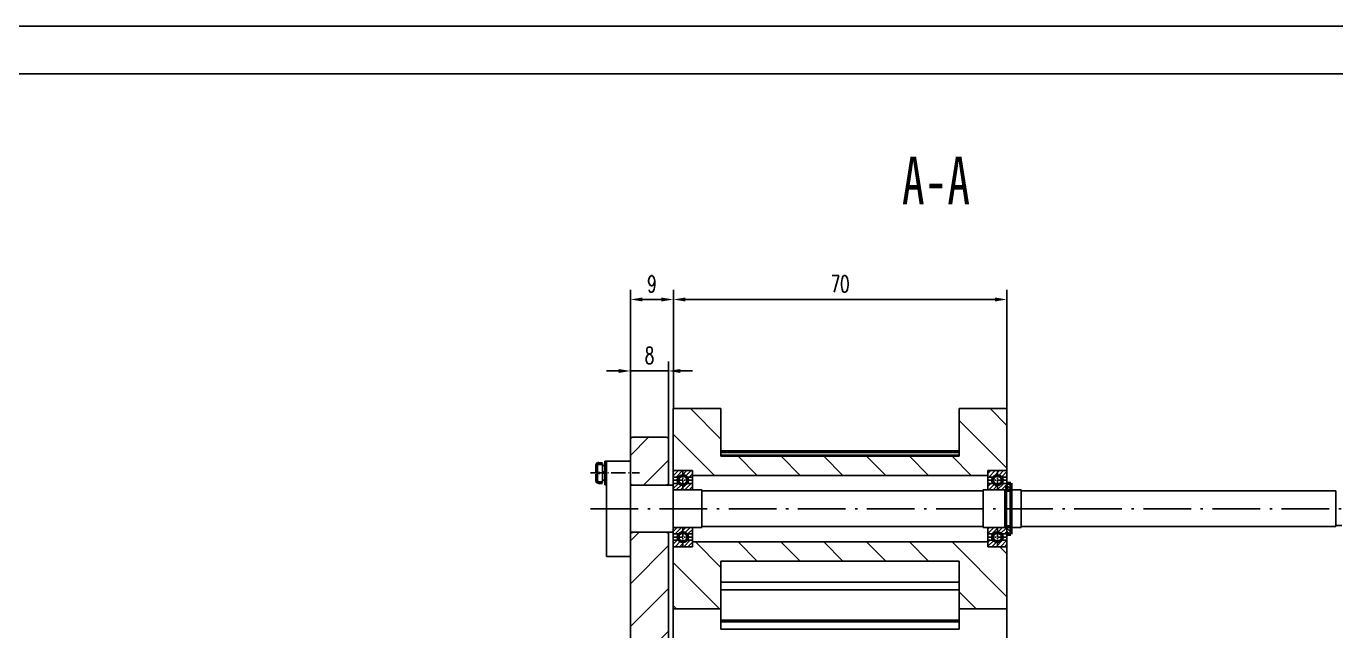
# Model space of a CAD drawing. Header units: millimetres. Extents: x -617 to 224, y -992 to -398.
# Drawn here: x -189 to 85.8, y -524.9 to -398 of the extents above; entities that cross this region are included whole.
import ezdxf

# ---------------------------------------------------------------- set-up
doc = ezdxf.new("R2010")
doc.units = ezdxf.units.MM
doc.header["$LTSCALE"] = 10
doc.linetypes.add('CENTER', pattern=[1.45, 1, -0.2, 0.05, -0.2])
doc.layers.add('1轮廓实线层', color=7, linetype='Continuous', lineweight=50)
for name, color, linetype in [('3中心线层', 1, 'CENTER'), ('5剖面线层', 2, 'Continuous'), ('6文字层', 7, 'Continuous'), ('7标注层', 4, 'Continuous')]:
    doc.layers.add(name, color=color, linetype=linetype)
doc.styles.add('SLDTEXTSTYLE3', font='TXT', dxfattribs={"width": 0.7})
doc.styles.add('TH_GBDIM', font='romans.shx', dxfattribs={"width": 0.65, "bigfont": 'gbcbig.shx'})
doc.dimstyles.new('TH_GBDIM', dxfattribs={"dimtxt": 3.5, "dimasz": 2.5, "dimexe": 2, "dimexo": 0, "dimgap": 1.5, "dimtad": 1, "dimdsep": 46, "dimtxsty": 'TH_GBDIM', "dimcen": 2.5, "dimclrd": 130, "dimclre": 130, "dimclrt": 3, "dimazin": 2, "dimtfac": 0.714286, "dimtmove": 0, "dimatfit": 3, "dimfxl": 1, "dimtolj": 1, "dimtzin": 0, "dimlwd": -1, "dimlwe": -1, "dimarcsym": 0})
pattern_1 = [(45, (-904.1336, -1428.784), (-4.490128, 4.490128), [])]
pattern_2 = [(135, (-904.1336, -1428.784), (-4.490128, -4.490128), [])]

# ---------------------------------------------------------------- blocks, each defined once
blk = doc.blocks.new('*D9')
at = {"layer": '7标注层', "color": 130, "ltscale": 0.3, "transparency": 16777216}
for p, q in [((-53.21, -478.27), (-53.21, -453.37)), ((16.79, -478.27), (16.79, -453.37)), ((-50.71, -455.37), (14.29, -455.37))]:
    blk.add_line(p, q, dxfattribs=at)
for points in [[(-50.71, -454.96), (-50.71, -455.79), (-53.21, -455.37)], [(14.29, -454.96), (14.29, -455.79), (16.79, -455.37)]]:
    blk.add_solid(points, dxfattribs=at)
at = {"layer": 'Defpoints', "color": 0, "ltscale": 0.3, "transparency": 16777216}
for p in [(16.79, -455.37), (-53.21, -478.27), (16.79, -478.27)]:
    blk.add_point(p, dxfattribs=at)
at = {"layer": '7标注层', "color": 3, "ltscale": 0.3, "transparency": 16777216, "insert": (-18.21, -452.12), "char_height": 3.5, "attachment_point": 5, "style": 'TH_GBDIM'}
blk.add_mtext('\\A1;70', dxfattribs=at)
blk = doc.blocks.new('*D10')
at = {"layer": '7标注层', "color": 130, "ltscale": 0.3, "transparency": 16777216}
for p, q in [((-62.21, -485.13), (-62.21, -468.37)), ((-54.21, -485.7), (-54.21, -468.37)), ((-64.71, -470.37), (-67.21, -470.37)), ((-54.21, -470.37), (-62.21, -470.37)), ((-51.71, -470.37), (-49.21, -470.37))]:
    blk.add_line(p, q, dxfattribs=at)
for points in [[(-64.71, -469.96), (-64.71, -470.79), (-62.21, -470.37)], [(-51.71, -469.96), (-51.71, -470.79), (-54.21, -470.37)]]:
    blk.add_solid(points, dxfattribs=at)
at = {"layer": 'Defpoints', "color": 0, "ltscale": 0.3, "transparency": 16777216}
for p in [(-62.21, -470.37), (-62.21, -485.13), (-54.21, -485.7)]:
    blk.add_point(p, dxfattribs=at)
at = {"layer": '7标注层', "color": 3, "ltscale": 0.3, "transparency": 16777216, "insert": (-58.21, -467.12), "char_height": 3.5, "attachment_point": 5, "style": 'TH_GBDIM'}
blk.add_mtext('\\A1;8', dxfattribs=at)
blk = doc.blocks.new('*D11')
at = {"layer": '7标注层', "color": 130, "ltscale": 0.3, "transparency": 16777216}
for p, q in [((-62.21, -468.37), (-62.21, -453.37)), ((-53.21, -465.96), (-53.21, -453.37)), ((-59.71, -455.37), (-55.71, -455.37))]:
    blk.add_line(p, q, dxfattribs=at)
for points in [[(-59.71, -454.96), (-59.71, -455.79), (-62.21, -455.37)], [(-55.71, -454.96), (-55.71, -455.79), (-53.21, -455.37)]]:
    blk.add_solid(points, dxfattribs=at)
at = {"layer": 'Defpoints', "color": 0, "ltscale": 0.3, "transparency": 16777216}
for p in [(-53.21, -455.37), (-53.21, -465.96), (-62.21, -468.37)]:
    blk.add_point(p, dxfattribs=at)
at = {"layer": '7标注层', "color": 3, "ltscale": 0.3, "transparency": 16777216, "insert": (-57.71, -452.12), "char_height": 3.5, "attachment_point": 5, "style": 'TH_GBDIM'}
blk.add_mtext('\\A1;9', dxfattribs=at)

msp = doc.modelspace()

# ---------------------------------------------------------------- hatches: boundary and pattern name
at = {"layer": '5剖面线层', "linetype": 'Continuous', "lineweight": 18}
h = msp.add_hatch(dxfattribs=at)
h.set_pattern_fill('ANSI31', color=256, scale=2, angle=90, style=0)
h.set_pattern_definition(pattern_2)
h.paths.add_polyline_path([(12.789, -492.289), (12.789, -491.286), (16.789, -491.286), (16.789, -478.271), (6.789, -478.271), (6.789, -488.279), (-43.211, -488.279), (-43.211, -478.271), (-53.211, -478.271), (-53.211, -491.286), (-49.211, -491.286), (-49.211, -492.289)], flags=0)
h = msp.add_hatch(dxfattribs=at)
h.set_pattern_fill('ANSI31', color=256, scale=2, style=0)
h.set_pattern_definition(pattern_1)
edge = h.paths.add_edge_path(flags=0)
edge.add_line((-61.711, -494.3), (-54.711, -494.3))
edge.add_spline(control_points=[(-54.711, -494.3), (-54.709, -494.3), (-54.708, -494.3), (-54.707, -494.3), (-54.651, -494.299), (-54.595, -494.289), (-54.543, -494.27), (-54.49, -494.252), (-54.441, -494.224), (-54.397, -494.189), (-54.354, -494.153), (-54.316, -494.11), (-54.287, -494.063), (-54.268, -494.033), (-54.253, -494.001), (-54.241, -493.969), (-54.222, -493.915), (-54.211, -493.858), (-54.211, -493.801), (-54.211, -493.8), (-54.211, -493.798), (-54.211, -493.796)], knot_values=[0.002527, 0.002527, 0.002527, 0.002527, 0.0025307, 0.0025307, 0.0025307, 0.0026975, 0.0026975, 0.0026975, 0.0028642, 0.0028642, 0.0028642, 0.0030317, 0.0030317, 0.0030317, 0.0031357, 0.0031357, 0.0031357, 0.0033056, 0.0033056, 0.0033056, 0.0033105, 0.0033105, 0.0033105, 0.0033105], weights=[1, 1, 1, 1, 1, 1, 1, 1, 1, 1, 1, 1, 1, 1, 1, 1, 1, 1, 1, 1, 1, 1], degree=3, periodic=0)
edge.add_line((-54.211, -493.796), (-54.211, -484.775))
edge.add_spline(control_points=[(-54.211, -484.775), (-54.211, -484.732), (-54.216, -484.688), (-54.228, -484.645), (-54.242, -484.591), (-54.266, -484.539), (-54.298, -484.493), (-54.33, -484.446), (-54.37, -484.405), (-54.415, -484.372), (-54.443, -484.351), (-54.474, -484.333), (-54.506, -484.319), (-54.557, -484.296), (-54.612, -484.281), (-54.668, -484.277), (-54.682, -484.275), (-54.696, -484.275), (-54.711, -484.275)], knot_values=[0.0025562, 0.0025562, 0.0025562, 0.0025562, 0.0026869, 0.0026869, 0.0026869, 0.0028551, 0.0028551, 0.0028551, 0.0030232, 0.0030232, 0.0030232, 0.0031275, 0.0031275, 0.0031275, 0.0032953, 0.0032953, 0.0032953, 0.0033376, 0.0033376, 0.0033376, 0.0033376], weights=[1, 1, 1, 1, 1, 1, 1, 1, 1, 1, 1, 1, 1, 1, 1, 1, 1, 1, 1], degree=3, periodic=0)
edge.add_line((-54.711, -484.275), (-61.711, -484.275))
edge.add_spline(control_points=[(-61.711, -484.275), (-61.719, -484.275), (-61.727, -484.275), (-61.735, -484.275), (-61.791, -484.278), (-61.847, -484.29), (-61.899, -484.311), (-61.95, -484.332), (-61.999, -484.363), (-62.041, -484.4), (-62.068, -484.423), (-62.091, -484.449), (-62.112, -484.477), (-62.146, -484.522), (-62.172, -484.573), (-62.188, -484.627), (-62.203, -484.675), (-62.211, -484.725), (-62.211, -484.775)], knot_values=[0.0026641, 0.0026641, 0.0026641, 0.0026641, 0.002688, 0.002688, 0.002688, 0.0028558, 0.0028558, 0.0028558, 0.0030235, 0.0030235, 0.0030235, 0.0031275, 0.0031275, 0.0031275, 0.0032956, 0.0032956, 0.0032956, 0.0034455, 0.0034455, 0.0034455, 0.0034455], weights=[1, 1, 1, 1, 1, 1, 1, 1, 1, 1, 1, 1, 1, 1, 1, 1, 1, 1, 1], degree=3, periodic=0)
edge.add_line((-62.211, -484.775), (-62.211, -493.796))
edge.add_spline(control_points=[(-62.211, -493.796), (-62.211, -493.819), (-62.209, -493.842), (-62.206, -493.864), (-62.201, -493.9), (-62.193, -493.935), (-62.18, -493.969), (-62.161, -494.022), (-62.133, -494.072), (-62.097, -494.116), (-62.061, -494.159), (-62.018, -494.198), (-61.97, -494.227), (-61.922, -494.256), (-61.868, -494.277), (-61.813, -494.289), (-61.78, -494.296), (-61.745, -494.3), (-61.711, -494.3)], knot_values=[0.0029616, 0.0029616, 0.0029616, 0.0029616, 0.0030293, 0.0030293, 0.0030293, 0.0031359, 0.0031359, 0.0031359, 0.003305, 0.003305, 0.003305, 0.0034742, 0.0034742, 0.0034742, 0.0036425, 0.0036425, 0.0036425, 0.0037454, 0.0037454, 0.0037454, 0.0037454], weights=[1, 1, 1, 1, 1, 1, 1, 1, 1, 1, 1, 1, 1, 1, 1, 1, 1, 1, 1], degree=3, periodic=0)
at = {"layer": '5剖面线层', "ltscale": 0.3}
h = msp.add_hatch(dxfattribs=at)
h.set_pattern_fill('ANSI31', color=256, scale=0.2)
h.paths.add_polyline_path([(-51.211, -491.286), (-53.011, -491.286), (-53.104, -491.286, 0.2774605), (-53.211, -491.462), (-53.211, -491.462), (-53.211, -491.486), (-53.211, -492.624), (-51.956, -492.624, -0.2139012), (-51.211, -492.29)])
h.paths.add_polyline_path([(-49.211, -491.486), (-49.211, -491.462, 0.2774605), (-49.317, -491.286), (-51.211, -491.286), (-51.211, -492.29, -0.2139012), (-50.465, -492.624), (-49.211, -492.624)])
h = msp.add_hatch(dxfattribs=at)
h.set_pattern_fill('ANSI31', color=256, scale=0.2)
h.paths.add_polyline_path([(14.789, -491.286), (16.589, -491.286), (16.683, -491.286, -0.2774605), (16.789, -491.462), (16.789, -491.462), (16.789, -491.486), (16.789, -492.624), (15.535, -492.624, 0.2139012), (14.789, -492.29)])
h.paths.add_polyline_path([(12.789, -491.486), (12.789, -491.462, -0.2774605), (12.896, -491.286), (14.789, -491.286), (14.789, -492.29, 0.2139012), (14.044, -492.624), (12.789, -492.624)])
h = msp.add_hatch(dxfattribs=at)
h.set_pattern_fill('ANSI31', color=256, scale=0.2)
edge = h.paths.add_edge_path()
edge.add_arc((-51.211, -493.288), 0.998, 222.63176, 270, ccw=False)
edge.add_line((-51.945, -493.964), (-53.211, -493.964))
edge.add_line((-53.211, -493.964), (-53.211, -495.107))
edge.add_spline(control_points=[(-53.211, -495.107), (-53.21, -495.122), (-53.207, -495.16), (-53.183, -495.216), (-53.138, -495.268), (-53.086, -495.297), (-53.042, -495.308), (-53.02, -495.309), (-53.011, -495.309)], knot_values=[0, 0, 0, 0, 0.1430729, 0.3580557, 0.5713396, 0.7846909, 0.9136933, 1, 1, 1, 1], degree=3, periodic=0)
edge.add_line((-53.011, -495.309), (-51.211, -495.309))
edge.add_line((-51.211, -495.309), (-51.211, -494.286))
edge = h.paths.add_edge_path()
edge.add_line((-49.211, -493.964), (-50.476, -493.964))
edge.add_arc((-51.211, -493.288), 0.998, 270, 317.36824, ccw=False)
edge.add_line((-51.211, -494.286), (-51.211, -495.309))
edge.add_line((-51.211, -495.309), (-49.411, -495.309))
edge.add_spline(control_points=[(-49.411, -495.309), (-49.41, -495.309), (-49.388, -495.309), (-49.351, -495.303), (-49.297, -495.277), (-49.252, -495.236), (-49.217, -495.175), (-49.213, -495.13), (-49.211, -495.107)], knot_values=[0, 0, 0, 0, 0.003553, 0.2147611, 0.3509985, 0.567768, 0.7857784, 1, 1, 1, 1], degree=3, periodic=0)
edge.add_line((-49.211, -495.107), (-49.211, -493.964))
h = msp.add_hatch(dxfattribs=at)
h.set_pattern_fill('ANSI31', color=256, scale=0.2)
edge = h.paths.add_edge_path()
edge.add_arc((14.789, -493.288), 0.998, 270, 317.36824)
edge.add_line((15.524, -493.964), (16.789, -493.964))
edge.add_line((16.789, -493.964), (16.789, -495.107))
edge.add_spline(control_points=[(16.789, -495.107), (16.788, -495.122), (16.786, -495.16), (16.762, -495.216), (16.717, -495.268), (16.665, -495.297), (16.621, -495.308), (16.598, -495.309), (16.589, -495.309)], knot_values=[0, 0, 0, 0, 0.1430729, 0.3580557, 0.5713396, 0.7846909, 0.9136933, 1, 1, 1, 1], degree=3, periodic=0)
edge.add_line((16.589, -495.309), (14.789, -495.309))
edge.add_line((14.789, -495.309), (14.789, -494.286))
edge = h.paths.add_edge_path()
edge.add_line((12.789, -493.964), (14.055, -493.964))
edge.add_arc((14.789, -493.288), 0.998, 222.63176, 270)
edge.add_line((14.789, -494.286), (14.789, -495.309))
edge.add_line((14.789, -495.309), (12.989, -495.309))
edge.add_spline(control_points=[(12.989, -495.309), (12.989, -495.309), (12.966, -495.309), (12.929, -495.303), (12.876, -495.277), (12.83, -495.236), (12.796, -495.175), (12.792, -495.13), (12.789, -495.107)], knot_values=[0, 0, 0, 0, 0.003553, 0.2147611, 0.3509985, 0.567768, 0.7857784, 1, 1, 1, 1], degree=3, periodic=0)
edge.add_line((12.789, -495.107), (12.789, -493.964))
at = {"layer": '5剖面线层'}
h = msp.add_hatch(dxfattribs=at)
h.set_pattern_fill('ANSI31', color=256, scale=0.1341176, angle=90)
h.paths.add_polyline_path([(17.587, -495.462), (17.587, -493.929), (16.789, -493.929), (16.789, -495.462)])
h.paths.add_polyline_path([(17.587, -504.596), (17.587, -503.062), (16.789, -503.062), (16.789, -504.596)])
at = {"layer": '5剖面线层', "linetype": 'Continuous', "lineweight": 18}
h = msp.add_hatch(dxfattribs=at)
h.set_pattern_fill('ANSI31', color=256, scale=2, style=0)
h.set_pattern_definition(pattern_1)
edge = h.paths.add_edge_path(flags=0)
edge.add_line((-61.711, -586.3), (-54.711, -586.3))
edge.add_spline(control_points=[(-54.711, -586.3), (-54.709, -586.3), (-54.708, -586.3), (-54.707, -586.3), (-54.651, -586.299), (-54.595, -586.289), (-54.543, -586.27), (-54.49, -586.252), (-54.441, -586.224), (-54.397, -586.189), (-54.354, -586.153), (-54.316, -586.11), (-54.287, -586.063), (-54.268, -586.033), (-54.253, -586.001), (-54.241, -585.969), (-54.222, -585.915), (-54.211, -585.858), (-54.211, -585.801), (-54.211, -585.8), (-54.211, -585.798), (-54.211, -585.796)], knot_values=[0.002527, 0.002527, 0.002527, 0.002527, 0.0025307, 0.0025307, 0.0025307, 0.0026975, 0.0026975, 0.0026975, 0.0028642, 0.0028642, 0.0028642, 0.0030317, 0.0030317, 0.0030317, 0.0031357, 0.0031357, 0.0031357, 0.0033056, 0.0033056, 0.0033056, 0.0033105, 0.0033105, 0.0033105, 0.0033105], weights=[1, 1, 1, 1, 1, 1, 1, 1, 1, 1, 1, 1, 1, 1, 1, 1, 1, 1, 1, 1, 1, 1], degree=3, periodic=0)
edge.add_line((-54.211, -585.796), (-54.211, -504.728))
edge.add_spline(control_points=[(-54.211, -504.728), (-54.211, -504.714), (-54.211, -504.7), (-54.212, -504.686), (-54.217, -504.629), (-54.232, -504.573), (-54.255, -504.521), (-54.278, -504.47), (-54.311, -504.421), (-54.35, -504.38), (-54.388, -504.339), (-54.435, -504.304), (-54.485, -504.279), (-54.517, -504.263), (-54.55, -504.25), (-54.584, -504.241), (-54.625, -504.23), (-54.668, -504.225), (-54.711, -504.225)], knot_values=[0.0024797, 0.0024797, 0.0024797, 0.0024797, 0.002522, 0.002522, 0.002522, 0.0026919, 0.0026919, 0.0026919, 0.0028619, 0.0028619, 0.0028619, 0.0030311, 0.0030311, 0.0030311, 0.0031362, 0.0031362, 0.0031362, 0.0032636, 0.0032636, 0.0032636, 0.0032636], weights=[1, 1, 1, 1, 1, 1, 1, 1, 1, 1, 1, 1, 1, 1, 1, 1, 1, 1, 1], degree=3, periodic=0)
edge.add_line((-54.711, -504.225), (-61.711, -504.225))
edge.add_spline(control_points=[(-61.711, -504.225), (-61.731, -504.225), (-61.752, -504.226), (-61.772, -504.229), (-61.827, -504.236), (-61.882, -504.252), (-61.932, -504.277), (-61.962, -504.292), (-61.992, -504.31), (-62.019, -504.332), (-62.063, -504.366), (-62.102, -504.409), (-62.132, -504.457), (-62.162, -504.505), (-62.184, -504.558), (-62.197, -504.613), (-62.206, -504.651), (-62.211, -504.689), (-62.211, -504.728)], knot_values=[0.0028061, 0.0028061, 0.0028061, 0.0028061, 0.0028674, 0.0028674, 0.0028674, 0.003034, 0.003034, 0.003034, 0.0031357, 0.0031357, 0.0031357, 0.0033047, 0.0033047, 0.0033047, 0.0034737, 0.0034737, 0.0034737, 0.0035897, 0.0035897, 0.0035897, 0.0035897], weights=[1, 1, 1, 1, 1, 1, 1, 1, 1, 1, 1, 1, 1, 1, 1, 1, 1, 1, 1], degree=3, periodic=0)
edge.add_line((-62.211, -504.728), (-62.211, -585.796))
edge.add_spline(control_points=[(-62.211, -585.796), (-62.211, -585.819), (-62.209, -585.842), (-62.206, -585.864), (-62.201, -585.9), (-62.193, -585.935), (-62.18, -585.969), (-62.161, -586.022), (-62.133, -586.072), (-62.097, -586.116), (-62.061, -586.159), (-62.018, -586.198), (-61.97, -586.227), (-61.922, -586.256), (-61.868, -586.277), (-61.813, -586.289), (-61.78, -586.296), (-61.745, -586.3), (-61.711, -586.3)], knot_values=[0.0029616, 0.0029616, 0.0029616, 0.0029616, 0.0030293, 0.0030293, 0.0030293, 0.0031359, 0.0031359, 0.0031359, 0.003305, 0.003305, 0.003305, 0.0034742, 0.0034742, 0.0034742, 0.0036425, 0.0036425, 0.0036425, 0.0037454, 0.0037454, 0.0037454, 0.0037454], weights=[1, 1, 1, 1, 1, 1, 1, 1, 1, 1, 1, 1, 1, 1, 1, 1, 1, 1, 1], degree=3, periodic=0)
at = {"layer": '5剖面线层', "ltscale": 0.3}
h = msp.add_hatch(dxfattribs=at)
h.set_pattern_fill('ANSI31', color=256, scale=0.2)
edge = h.paths.add_edge_path()
edge.add_arc((-51.211, -505.237), 0.998, 90, 137.36824)
edge.add_line((-51.945, -504.561), (-53.211, -504.561))
edge.add_line((-53.211, -504.561), (-53.211, -503.418))
edge.add_spline(control_points=[(-53.211, -503.418), (-53.21, -503.403), (-53.207, -503.365), (-53.183, -503.308), (-53.138, -503.257), (-53.086, -503.228), (-53.042, -503.217), (-53.02, -503.216), (-53.011, -503.215)], knot_values=[0, 0, 0, 0, 0.1430729, 0.3580557, 0.5713396, 0.7846909, 0.9136933, 1, 1, 1, 1], degree=3, periodic=0)
edge.add_line((-53.011, -503.215), (-51.211, -503.215))
edge.add_line((-51.211, -503.215), (-51.211, -504.238))
edge = h.paths.add_edge_path()
edge.add_line((-49.211, -504.561), (-50.476, -504.561))
edge.add_arc((-51.211, -505.237), 0.998, 42.63176, 90)
edge.add_line((-51.211, -504.238), (-51.211, -503.215))
edge.add_line((-51.211, -503.215), (-49.411, -503.215))
edge.add_spline(control_points=[(-49.411, -503.215), (-49.41, -503.215), (-49.388, -503.215), (-49.351, -503.222), (-49.297, -503.248), (-49.252, -503.289), (-49.217, -503.35), (-49.213, -503.395), (-49.211, -503.418)], knot_values=[0, 0, 0, 0, 0.003553, 0.2147611, 0.3509985, 0.567768, 0.7857784, 1, 1, 1, 1], degree=3, periodic=0)
edge.add_line((-49.211, -503.418), (-49.211, -504.561))
h = msp.add_hatch(dxfattribs=at)
h.set_pattern_fill('ANSI31', color=256, scale=0.2)
edge = h.paths.add_edge_path()
edge.add_arc((14.789, -505.237), 0.998, 402.63176, 450, ccw=False)
edge.add_line((15.524, -504.561), (16.789, -504.561))
edge.add_line((16.789, -504.561), (16.789, -503.418))
edge.add_spline(control_points=[(16.789, -503.418), (16.788, -503.403), (16.786, -503.365), (16.762, -503.308), (16.717, -503.257), (16.665, -503.228), (16.621, -503.217), (16.598, -503.216), (16.589, -503.215)], knot_values=[0, 0, 0, 0, 0.1430729, 0.3580557, 0.5713396, 0.7846909, 0.9136933, 1, 1, 1, 1], degree=3, periodic=0)
edge.add_line((16.589, -503.215), (14.789, -503.215))
edge.add_line((14.789, -503.215), (14.789, -504.238))
edge = h.paths.add_edge_path()
edge.add_line((12.789, -504.561), (14.055, -504.561))
edge.add_arc((14.789, -505.237), 0.998, 450, 497.36824, ccw=False)
edge.add_line((14.789, -504.238), (14.789, -503.215))
edge.add_line((14.789, -503.215), (12.989, -503.215))
edge.add_spline(control_points=[(12.989, -503.215), (12.989, -503.215), (12.966, -503.215), (12.929, -503.222), (12.876, -503.248), (12.83, -503.289), (12.796, -503.35), (12.792, -503.395), (12.789, -503.418)], knot_values=[0, 0, 0, 0, 0.003553, 0.2147611, 0.3509985, 0.567768, 0.7857784, 1, 1, 1, 1], degree=3, periodic=0)
edge.add_line((12.789, -503.418), (12.789, -504.561))
h = msp.add_hatch(dxfattribs=at)
h.set_pattern_fill('ANSI31', color=256, scale=0.2)
h.paths.add_polyline_path([(-51.211, -507.239), (-53.011, -507.239), (-53.104, -507.239, -0.2774605), (-53.211, -507.062), (-53.211, -507.062), (-53.211, -507.038), (-53.211, -505.901), (-51.956, -505.901, 0.2139012), (-51.211, -506.235)])
h.paths.add_polyline_path([(-49.211, -507.038), (-49.211, -507.062, -0.2774605), (-49.317, -507.239), (-51.211, -507.239), (-51.211, -506.235, 0.2139012), (-50.465, -505.901), (-49.211, -505.901)])
at = {"layer": '5剖面线层', "linetype": 'Continuous', "lineweight": 18}
h = msp.add_hatch(dxfattribs=at)
h.set_pattern_fill('ANSI31', color=256, scale=2, angle=90, style=0)
h.set_pattern_definition(pattern_2)
h.paths.add_polyline_path([(12.789, -507.239), (12.789, -506.236), (-49.211, -506.236), (-49.211, -507.239), (-53.211, -507.239), (-53.211, -520.253), (-43.211, -520.253), (-43.211, -510.245), (6.789, -510.245), (6.789, -520.253), (16.789, -520.253), (16.789, -507.239)], flags=0)
at = {"layer": '5剖面线层', "ltscale": 0.3}
h = msp.add_hatch(dxfattribs=at)
h.set_pattern_fill('ANSI31', color=256, scale=0.2)
h.paths.add_polyline_path([(14.789, -507.239), (16.589, -507.239), (16.683, -507.239, 0.2774605), (16.789, -507.062), (16.789, -507.062), (16.789, -507.038), (16.789, -505.901), (15.535, -505.901, -0.2139012), (14.789, -506.235)])
h.paths.add_polyline_path([(12.789, -507.038), (12.789, -507.062, 0.2774605), (12.896, -507.239), (14.789, -507.239), (14.789, -506.235, -0.2139012), (14.044, -505.901), (12.789, -505.901)])

# ---------------------------------------------------------------- linework, layer by layer
at = {"color": 1}
msp.add_line((-616.675, -398.037), (224.325, -398.037), dxfattribs=at)
msp.add_line((-591.675, -408.037), (214.325, -408.037))
at = {"layer": '1轮廓实线层', "color": 7, "linetype": 'Continuous', "lineweight": 25}
for p, q in [((-43.211, -478.262), (-53.211, -478.262)), ((-53.211, -478.271), (-53.211, -478.262)), ((-43.211, -478.271), (-53.211, -478.271)), ((-53.211, -478.271), (-53.211, -491.286)), ((-43.211, -478.271), (-43.211, -478.262)), ((-43.211, -488.279), (-43.211, -478.271)), ((16.789, -478.262), (6.789, -478.262)), ((6.789, -478.271), (6.789, -478.262)), ((16.789, -478.271), (6.789, -478.271)), ((6.789, -478.271), (6.789, -488.279)), ((16.789, -478.271), (16.789, -478.262)), ((16.789, -493.929), (16.789, -478.271)), ((-62.211, -596.225), (-62.211, -484.762)), ((-62.211, -484.775), (-62.211, -484.762)), ((-54.711, -484.262), (-61.711, -484.262)), ((-54.211, -484.762), (-54.211, -484.775)), ((-54.211, -493.796), (-54.211, -484.775)), ((6.789, -488.023), (-43.211, -488.023)), ((6.789, -488.279), (-43.211, -488.279)), ((-68.061, -493.762), (-68.061, -489.762)), ((-68.061, -490.212), (-67.561, -490.212)), ((-68.061, -491.629), (-67.561, -491.451)), ((-68.061, -491.894), (-67.561, -491.716)), ((-62.211, -489.262), (-67.561, -489.262)), ((-67.561, -494.262), (-67.561, -489.262)), ((-67.211, -489.281), (-67.211, -489.262)), ((-67.211, -509.244), (-67.211, -489.281)), ((-62.211, -489.281), (-62.211, -494.3)), ((-53.211, -491.286), (-49.211, -491.286)), ((-53.211, -491.462), (-53.211, -491.286)), ((-53.211, -491.462), (-53.211, -491.486)), ((-53.211, -492.624), (-53.211, -491.486)), ((-53.211, -491.486), (-53.211, -492.624)), ((-49.411, -491.286), (-53.011, -491.286)), ((-49.211, -491.286), (-49.211, -492.289)), ((-49.211, -492.624), (-49.211, -491.486)), ((16.789, -491.286), (12.789, -491.286)), ((12.789, -491.286), (12.789, -492.289)), ((12.789, -492.624), (12.789, -491.486)), ((12.989, -491.286), (16.589, -491.286)), ((16.789, -491.462), (16.789, -491.286)), ((16.789, -491.462), (16.789, -491.486)), ((16.789, -492.624), (16.789, -491.486)), ((16.789, -491.486), (16.789, -492.624)), ((-68.061, -493.312), (-67.561, -493.312)), ((-67.211, -494.262), (-67.561, -494.262)), ((-62.211, -494.3), (-53.211, -494.3)), ((-61.711, -494.3), (-54.711, -494.3)), ((-54.211, -493.796), (-54.211, -494.262)), ((-53.211, -492.624), (-53.211, -503.72)), ((-53.211, -492.624), (-51.956, -492.624)), ((-53.211, -493.964), (-53.211, -492.624)), ((-53.211, -493.929), (-53.211, -493.964)), ((-51.945, -493.964), (-53.211, -493.964)), ((-53.211, -493.964), (-53.211, -495.107)), ((-53.211, -494.3), (-53.211, -495.309)), ((-53.211, -495.309), (-53.211, -494.3)), ((-49.211, -493.964), (-50.476, -493.964)), ((-50.465, -492.624), (-49.211, -492.624)), ((12.789, -492.289), (-49.211, -492.289)), ((-49.211, -493.929), (-49.211, -492.624)), ((-49.211, -493.929), (-49.211, -493.964)), ((-49.211, -495.309), (-49.211, -493.964)), ((14.044, -492.624), (12.789, -492.624)), ((12.789, -493.929), (12.789, -492.624)), ((12.789, -493.929), (12.789, -493.964)), ((12.789, -495.107), (12.789, -493.964)), ((12.789, -493.964), (14.055, -493.964)), ((15.524, -493.964), (16.789, -493.964)), ((16.789, -492.624), (15.535, -492.624)), ((16.789, -493.964), (16.789, -492.624)), ((16.789, -493.964), (16.789, -493.929)), ((16.789, -493.929), (16.789, -493.964)), ((16.789, -495.107), (16.789, -493.964)), ((16.789, -493.964), (16.789, -495.107)), ((16.789, -494.3), (16.789, -495.462)), ((16.789, -494.3), (16.789, -495.309)), ((-53.211, -495.309), (-47.211, -495.309)), ((-53.011, -495.309), (-49.411, -495.309)), ((-49.211, -495.262), (-49.211, -495.107)), ((-47.211, -495.309), (-47.211, -503.215)), ((-47.211, -495.512), (11.789, -495.512)), ((11.789, -495.309), (11.789, -503.215)), ((11.789, -495.309), (16.789, -495.309)), ((12.789, -495.309), (12.789, -495.107)), ((12.989, -495.309), (16.589, -495.309)), ((16.589, -495.309), (12.989, -495.309)), ((17.587, -495.309), (19.789, -495.309)), ((19.789, -503.215), (19.789, -495.309)), ((19.789, -495.512), (85.789, -495.512)), ((85.789, -503.012), (85.789, -495.512)), ((85.789, -502.762), (87.086, -502.762)), ((-53.211, -504.225), (-62.211, -504.225)), ((-62.211, -504.225), (-62.211, -509.244)), ((-54.711, -504.225), (-61.711, -504.225)), ((-54.211, -504.262), (-54.211, -504.728)), ((-54.211, -585.796), (-54.211, -504.728)), ((-53.211, -504.225), (-53.211, -503.215)), ((-47.211, -503.215), (-53.211, -503.215)), ((-53.211, -504.225), (-53.211, -503.215)), ((-53.211, -503.215), (-53.211, -504.225)), ((-53.211, -503.418), (-53.211, -504.561)), ((-53.211, -504.561), (-53.211, -503.418)), ((-53.211, -504.561), (-53.211, -504.596)), ((-51.945, -504.561), (-53.211, -504.561)), ((-53.211, -504.596), (-53.211, -504.561)), ((-53.211, -504.561), (-53.211, -505.901)), ((-53.211, -505.901), (-53.211, -504.596)), ((-49.411, -503.215), (-53.011, -503.215)), ((-53.011, -503.215), (-49.411, -503.215)), ((-49.211, -504.561), (-50.476, -504.561)), ((-49.211, -503.215), (-49.211, -504.561)), ((-49.211, -503.262), (-49.211, -503.418)), ((-49.211, -504.596), (-49.211, -504.561)), ((-49.211, -504.596), (-49.211, -505.901)), ((-47.211, -503.012), (11.789, -503.012)), ((16.789, -503.215), (11.789, -503.215)), ((12.789, -503.215), (12.789, -503.418)), ((12.789, -503.418), (12.789, -504.561)), ((12.789, -504.561), (14.055, -504.561)), ((12.789, -504.596), (12.789, -504.561)), ((12.789, -504.596), (12.789, -505.901)), ((12.989, -503.215), (16.589, -503.215)), ((12.989, -503.215), (16.589, -503.215)), ((16.589, -503.215), (12.989, -503.215)), ((15.524, -504.561), (16.789, -504.561)), ((16.789, -504.225), (16.789, -503.062)), ((16.789, -504.225), (16.789, -503.215)), ((16.789, -504.225), (16.789, -503.215)), ((16.789, -503.215), (16.789, -504.225)), ((16.789, -503.418), (16.789, -504.561)), ((16.789, -503.418), (16.789, -504.561)), ((16.789, -504.561), (16.789, -503.418)), ((16.789, -504.561), (16.789, -504.596)), ((16.789, -504.561), (16.789, -504.596)), ((16.789, -504.596), (16.789, -504.561)), ((16.789, -504.561), (16.789, -505.901)), ((16.789, -505.901), (16.789, -504.596)), ((16.789, -505.901), (16.789, -504.596)), ((19.789, -503.215), (17.587, -503.215)), ((19.789, -503.012), (85.789, -503.012)), ((-53.211, -505.901), (-53.211, -507.038)), ((-53.211, -505.901), (-53.211, -507.038)), ((-53.211, -505.901), (-51.956, -505.901)), ((-53.211, -507.038), (-53.211, -505.901)), ((-53.211, -507.062), (-53.211, -507.038)), ((-53.211, -507.062), (-53.211, -507.239)), ((-53.211, -507.239), (-53.211, -520.253)), ((-53.211, -507.239), (-49.211, -507.239)), ((-49.411, -507.239), (-53.011, -507.239)), ((-50.465, -505.901), (-49.211, -505.901)), ((-49.211, -505.901), (-49.211, -507.038)), ((-49.211, -506.236), (12.789, -506.236)), ((-49.211, -507.239), (-49.211, -506.236)), ((14.044, -505.901), (12.789, -505.901)), ((12.789, -505.901), (12.789, -507.038)), ((12.789, -507.239), (12.789, -506.236)), ((16.789, -507.239), (12.789, -507.239)), ((12.989, -507.239), (16.589, -507.239)), ((16.789, -505.901), (15.535, -505.901)), ((16.789, -505.901), (16.789, -507.038)), ((16.789, -505.901), (16.789, -507.038)), ((16.789, -505.901), (16.789, -507.038)), ((16.789, -507.038), (16.789, -505.901)), ((16.789, -507.239), (16.789, -507.038)), ((16.789, -507.038), (16.789, -507.062)), ((16.789, -507.062), (16.789, -507.038)), ((16.789, -507.062), (16.789, -507.239)), ((16.789, -520.253), (16.789, -507.239)), ((-67.211, -509.262), (-67.211, -509.244)), ((-67.211, -509.262), (-62.211, -509.262)), ((-43.211, -510.245), (6.789, -510.245)), ((-43.211, -520.253), (-43.211, -510.245)), ((6.789, -510.245), (6.789, -520.253)), ((6.789, -514.669), (-43.211, -514.669)), ((6.789, -516.263), (-43.211, -516.263)), ((-53.211, -520.262), (-53.211, -520.253)), ((-53.211, -520.253), (-53.211, -570.271)), ((-53.211, -520.262), (-43.211, -520.262)), ((-43.211, -520.262), (-43.211, -520.253)), ((-43.211, -520.253), (-43.211, -524.507)), ((6.789, -520.253), (16.789, -520.253)), ((6.789, -520.262), (6.789, -520.253)), ((6.789, -520.253), (6.789, -524.507)), ((6.789, -520.262), (16.789, -520.262)), ((16.789, -520.262), (16.789, -520.253)), ((16.789, -520.253), (16.789, -570.271)), ((6.789, -522.62), (-43.211, -522.62)), ((6.789, -523.031), (-43.211, -523.031)), ((6.789, -524.507), (-43.211, -524.507))]:
    msp.add_line(p, q, dxfattribs=at)
at = {"layer": '1轮廓实线层', "ltscale": 0.3}
msp.add_line((6.789, -487.307), (-43.211, -487.307), dxfattribs=at)
at = {"layer": '1轮廓实线层'}
for p, q in [((-69.361, -490.262), (-69.361, -491.512)), ((-69.361, -491.512), (-68.961, -491.512)), ((-68.961, -491.512), (-68.961, -492.012)), ((-68.861, -489.762), (-68.061, -489.762)), ((-69.361, -492.012), (-69.361, -493.262)), ((-69.361, -492.012), (-68.961, -492.012)), ((-68.861, -493.762), (-68.061, -493.762)), ((16.789, -493.929), (17.587, -493.929)), ((16.789, -495.015), (16.789, -494.523)), ((17.587, -493.929), (17.587, -504.596)), ((16.452, -495.309), (16.452, -503.215)), ((17.587, -495.462), (16.452, -495.462)), ((17.587, -503.062), (16.452, -503.062)), ((16.789, -504.596), (17.587, -504.596))]:
    msp.add_line(p, q, dxfattribs=at)
at = {"layer": '1轮廓实线层', "ltscale": 0.3}
for centre in [(-51.211, -493.288), (14.789, -493.288), (-51.211, -505.237), (14.789, -505.237)]:
    msp.add_circle(centre, 0.998, dxfattribs=at)
at = {"layer": '1轮廓实线层', "color": 7, "linetype": 'Continuous', "lineweight": 25}
for centre, radius, start, end in [((-61.711, -484.762), 0.5, 90, 180), ((-54.711, -484.762), 0.5, 0, 90), ((-53.011, -491.462), 0.2, 117.96965, 180), ((-49.411, -491.462), 0.2, 0, 62.03035), ((12.989, -491.462), 0.2, 117.96965, 180), ((16.589, -491.462), 0.2, 0, 62.03035), ((-53.011, -507.062), 0.2, 180, 242.03035), ((-49.411, -507.062), 0.2, 297.96965, 0), ((12.989, -507.062), 0.2, 180, 242.03035), ((16.589, -507.062), 0.2, 297.96965, 0)]:
    msp.add_arc(centre, radius, start, end, dxfattribs=at)
at = {"layer": '1轮廓实线层'}
for centre, start, end in [((-68.861, -490.262), 90, 180), ((-68.861, -493.262), 180, 270)]:
    msp.add_arc(centre, 0.5, start, end, dxfattribs=at)
at = {"layer": '1轮廓实线层', "color": 7, "linetype": 'Continuous', "lineweight": 25}
for points, knots in [([(-62.211, -493.796), (-62.21, -493.819), (-62.207, -493.878), (-62.179, -493.99), (-62.105, -494.122), (-61.975, -494.234), (-61.836, -494.292), (-61.745, -494.298), (-61.711, -494.3)], [0, 0, 0, 0, 0.0866973, 0.223508, 0.4389048, 0.6543414, 0.8687418, 1, 1, 1, 1]), ([(-54.711, -494.3), (-54.709, -494.3), (-54.653, -494.3), (-54.539, -494.279), (-54.391, -494.196), (-54.293, -494.084), (-54.228, -493.95), (-54.211, -493.856), (-54.211, -493.798), (-54.211, -493.796)], [0, 0, 0, 0, 0.0047665, 0.2172891, 0.4298268, 0.6433756, 0.7770504, 0.9936194, 1, 1, 1, 1]), ([(-53.011, -495.309), (-53.02, -495.309), (-53.042, -495.308), (-53.086, -495.297), (-53.138, -495.268), (-53.183, -495.216), (-53.207, -495.16), (-53.21, -495.122), (-53.211, -495.107)], [0, 0, 0, 0, 0.0863067, 0.2153091, 0.4286604, 0.6419443, 0.8569271, 1, 1, 1, 1]), ([(-49.211, -495.107), (-49.213, -495.13), (-49.217, -495.175), (-49.252, -495.236), (-49.297, -495.277), (-49.351, -495.303), (-49.388, -495.309), (-49.41, -495.309), (-49.411, -495.309)], [0, 0, 0, 0, 0.2142216, 0.432232, 0.6490015, 0.7852389, 0.996447, 1, 1, 1, 1]), ([(12.789, -495.107), (12.792, -495.13), (12.796, -495.175), (12.83, -495.236), (12.876, -495.277), (12.929, -495.303), (12.966, -495.309), (12.989, -495.309), (12.989, -495.309)], [0, 0, 0, 0, 0.2142216, 0.432232, 0.6490015, 0.7852389, 0.996447, 1, 1, 1, 1]), ([(16.589, -495.309), (16.598, -495.309), (16.621, -495.308), (16.665, -495.297), (16.717, -495.268), (16.762, -495.216), (16.786, -495.16), (16.788, -495.122), (16.789, -495.107)], [0, 0, 0, 0, 0.0863067, 0.2153091, 0.4286604, 0.6419443, 0.8569271, 1, 1, 1, 1]), ([(-61.711, -504.225), (-61.731, -504.226), (-61.807, -504.228), (-61.915, -504.262), (-62.04, -504.341), (-62.139, -504.452), (-62.202, -504.594), (-62.208, -504.689), (-62.211, -504.728)], [0, 0, 0, 0, 0.078588, 0.2908441, 0.4215707, 0.6368138, 0.8519987, 1, 1, 1, 1]), ([(-54.211, -504.728), (-54.211, -504.714), (-54.213, -504.643), (-54.246, -504.517), (-54.342, -504.373), (-54.464, -504.284), (-54.59, -504.234), (-54.668, -504.228), (-54.711, -504.225)], [0, 0, 0, 0, 0.0542587, 0.2706513, 0.487086, 0.702651, 0.8375999, 1, 1, 1, 1]), ([(-53.011, -503.215), (-53.02, -503.216), (-53.042, -503.217), (-53.086, -503.228), (-53.138, -503.257), (-53.183, -503.308), (-53.207, -503.365), (-53.21, -503.403), (-53.211, -503.418)], [0, 0, 0, 0, 0.0863067, 0.2153091, 0.4286604, 0.6419443, 0.8569271, 1, 1, 1, 1]), ([(-49.211, -503.418), (-49.213, -503.395), (-49.217, -503.35), (-49.252, -503.289), (-49.297, -503.248), (-49.351, -503.222), (-49.388, -503.215), (-49.41, -503.215), (-49.411, -503.215)], [0, 0, 0, 0, 0.2142216, 0.432232, 0.6490015, 0.7852389, 0.996447, 1, 1, 1, 1]), ([(12.789, -503.418), (12.792, -503.395), (12.796, -503.35), (12.83, -503.289), (12.876, -503.248), (12.929, -503.222), (12.966, -503.215), (12.989, -503.215), (12.989, -503.215)], [0, 0, 0, 0, 0.2142216, 0.432232, 0.6490015, 0.7852389, 0.996447, 1, 1, 1, 1]), ([(16.589, -503.215), (16.598, -503.216), (16.621, -503.217), (16.665, -503.228), (16.717, -503.257), (16.762, -503.308), (16.786, -503.365), (16.788, -503.403), (16.789, -503.418)], [0, 0, 0, 0, 0.0863067, 0.2153091, 0.4286604, 0.6419443, 0.8569271, 1, 1, 1, 1])]:
    msp.add_open_spline(points, degree=3, knots=knots, dxfattribs=at)
at = {"layer": '3中心线层', "ltscale": 0.3}
msp.add_line((-70.579, -491.762), (-60.326, -491.762), dxfattribs=at)
at = {"layer": '3中心线层', "ltscale": 0.2}
for p, q in [((-51.211, -495.309), (-51.211, -491.286)), ((14.789, -495.309), (14.789, -491.286)), ((-53.211, -493.288), (-49.211, -493.288)), ((16.789, -493.288), (12.789, -493.288)), ((-53.211, -505.237), (-49.211, -505.237)), ((-51.211, -503.215), (-51.211, -507.239)), ((16.789, -505.237), (12.789, -505.237)), ((14.789, -503.215), (14.789, -507.239))]:
    msp.add_line(p, q, dxfattribs=at)
at = {"layer": '3中心线层'}
msp.add_line((-70.579, -499.262), (105.78, -499.262), dxfattribs=at)

# ---------------------------------------------------------------- texts
at = {"layer": '6文字层', "color": 0, "linetype": 'Continuous', "lineweight": 0, "insert": (1.897, -425.401), "char_height": 10, "attachment_point": 2, "style": 'SLDTEXTSTYLE3'}
msp.add_mtext('A-A', dxfattribs=at)

# ---------------------------------------------------------------- dimensions: what is measured, and where the dimension line sits
at = {"layer": '7标注层', "ltscale": 0.3}
for base, p1, p2, picture, middle in [((-53.211, -455.374), (-62.211, -468.374), (-53.211, -465.96), '*D11', (-57.711, -455.374)), ((16.789, -455.374), (-53.211, -478.271), (16.789, -478.271), '*D9', (-18.211, -455.374))]:
    dim = msp.add_linear_dim(base=base, p1=p1, p2=p2, dimstyle='TH_GBDIM', override={"dimtmove": 0}, dxfattribs=at)
    dim.commit()
    dim.dimension.update_dxf_attribs({"geometry": picture, "text_midpoint": middle, "dimtype": 160})
dim = msp.add_linear_dim(base=(-62.211, -470.374), p1=(-54.211, -485.7), p2=(-62.211, -485.125), dimstyle='TH_GBDIM', override={"dimtmove": 0}, dxfattribs=at)
dim.commit()
dim.dimension.update_dxf_attribs({"geometry": '*D10', "text_midpoint": (-58.211, -467.124)})

doc.saveas('drawing.dxf')
